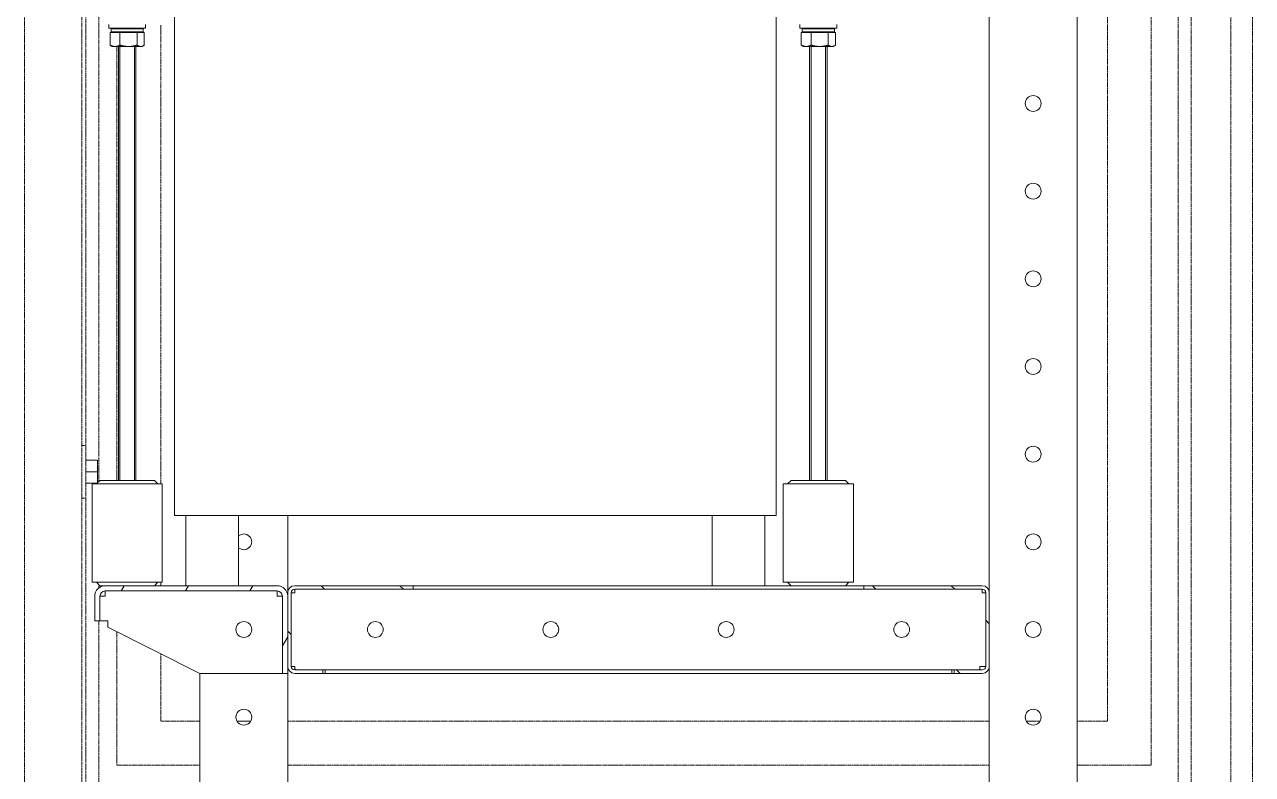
# Model space of a CAD drawing. Header units: millimetres. Extents: x 0 to 8410, y 0 to 5940.
# Drawn here: x 2028 to 2728, y 1153 to 1581 of the extents above; entities that cross this region are included whole.
import ezdxf

# ---------------------------------------------------------------- set-up
doc = ezdxf.new("R2010")
doc.units = ezdxf.units.MM
doc.header["$LTSCALE"] = 10
doc.linetypes.add('DOUBLE_DASH_CHAIN', pattern=[1.2403, 0.6614, -0.0827, 0.1654, -0.0827, 0.1654, -0.0827])
for name, color, linetype, lineweight, true_color in [('가시적인 것(ISO)', 3, 'Continuous', 5, 0x00ff00), ('가시적인 좁은 것(ISO)', 3, 'Continuous', 5, 0x00ff00), ('참조(ISO)', 6, 'DOUBLE_DASH_CHAIN', 5, 0xff00ff)]:
    doc.layers.add(name, color=color, linetype=linetype, lineweight=lineweight, true_color=true_color)
doc.layers.add('해치(ISO)', color=7, linetype='Continuous', lineweight=5)

msp = doc.modelspace()

# ---------------------------------------------------------------- hatches: boundary and pattern name
at = {"layer": '해치(ISO)'}
h = msp.add_hatch(dxfattribs=at)
h.set_pattern_fill('ANSI31', color=256, scale=254, angle=14.99998, style=0)
h.set_pattern_definition([(60, (0, 0), (-27.4963, 15.875), [])])
edge = h.paths.add_edge_path()
edge.add_ellipse((2171.56, 1254.83), major_axis=(0, 3), ratio=1, start_angle=270, end_angle=360)
edge.add_line((2171.56, 1257.83), (2073.56, 1257.83))
edge.add_ellipse((2073.56, 1254.83), major_axis=(-3, 0), ratio=1, start_angle=270, end_angle=360)
edge.add_line((2070.56, 1254.83), (2070.56, 1240.83))
edge.add_line((2070.56, 1240.83), (2067.56, 1240.83))
edge.add_line((2067.56, 1240.83), (2067.56, 1254.83))
edge.add_ellipse((2073.56, 1254.83), major_axis=(0, 6), ratio=1, start_angle=0, end_angle=90, ccw=False)
edge.add_line((2073.56, 1260.83), (2171.56, 1260.83))
edge.add_ellipse((2171.56, 1254.83), major_axis=(6, 0), ratio=1, start_angle=0, end_angle=90, ccw=False)
edge.add_line((2177.56, 1254.83), (2177.56, 1214.83))
edge.add_line((2177.56, 1214.83), (2177.56, 1210.83))
edge.add_line((2177.56, 1210.83), (2174.56, 1210.83))
edge.add_line((2174.56, 1210.83), (2174.56, 1254.83))
h = msp.add_hatch(dxfattribs=at)
h.set_pattern_fill('ANSI31', color=256, scale=254, angle=90.00021, style=0)
h.set_pattern_definition([(135.0002, (0, 0), (-22.45056, -22.45072), [])])
edge = h.paths.add_edge_path()
edge.add_line((2179.56, 1214.83), (2179.56, 1256.83))
edge.add_ellipse((2181.56, 1256.83), major_axis=(-2, 0), ratio=1, start_angle=270, end_angle=360, ccw=False)
edge.add_line((2181.56, 1258.83), (2249.14, 1258.83))
edge.add_line((2249.14, 1258.83), (2249.14, 1260.83))
edge.add_line((2249.14, 1260.83), (2181.56, 1260.83))
edge.add_ellipse((2181.56, 1256.83), major_axis=(0, 4), ratio=1, start_angle=0, end_angle=90)
edge.add_line((2177.56, 1256.83), (2177.56, 1254.83))
edge.add_line((2177.56, 1254.83), (2177.56, 1214.83))
edge.add_ellipse((2181.56, 1214.83), major_axis=(-4, 0), ratio=1, start_angle=0, end_angle=90)
edge.add_line((2181.56, 1210.83), (2197.56, 1210.83))
edge.add_line((2197.56, 1210.83), (2197.56, 1212.83))
edge.add_line((2197.56, 1212.83), (2181.56, 1212.83))
edge.add_ellipse((2181.56, 1214.83), major_axis=(0, -2), ratio=1, start_angle=270, end_angle=360, ccw=False)
edge = h.paths.add_edge_path()
edge.add_ellipse((2573.56, 1214.83), major_axis=(0, -4), ratio=1, start_angle=0, end_angle=90)
edge.add_line((2577.56, 1214.83), (2577.56, 1256.83))
edge.add_ellipse((2573.56, 1256.83), major_axis=(4, 0), ratio=1, start_angle=0, end_angle=90)
edge.add_line((2573.56, 1260.83), (2505.99, 1260.83))
edge.add_line((2505.99, 1260.83), (2505.99, 1258.83))
edge.add_line((2505.99, 1258.83), (2573.56, 1258.83))
edge.add_ellipse((2573.56, 1256.83), major_axis=(0, 2), ratio=1, start_angle=270, end_angle=360, ccw=False)
edge.add_line((2575.56, 1256.83), (2575.56, 1214.83))
edge.add_ellipse((2573.56, 1214.83), major_axis=(2, 0), ratio=1, start_angle=270, end_angle=360, ccw=False)
edge.add_line((2573.56, 1212.83), (2557.56, 1212.83))
edge.add_line((2557.56, 1212.83), (2557.56, 1210.83))
edge.add_line((2557.56, 1210.83), (2573.56, 1210.83))

# ---------------------------------------------------------------- linework, layer by layer
at = {"layer": '가시적인 것(ISO)'}
for p, q in [((2577.56, 1256.83), (2577.56, 1946.33)), ((2627.56, 943.13), (2627.56, 1860.83)), ((2113.06, 1808.83), (2113.06, 1300.83)), ((2456.06, 1300.83), (2456.06, 1808.83)), ((2075.56, 1580.83), (2075.56, 1578.83)), ((2075.56, 1578.83), (2096.56, 1578.83)), ((2077.76, 1576.33), (2076.29, 1576.33)), ((2076.29, 1576.33), (2076.29, 1569.09)), ((2076.87, 1576.7), (2076.87, 1578.45)), ((2076.93, 1578.45), (2076.93, 1576.7)), ((2095.26, 1578.45), (2076.93, 1578.45)), ((2076.93, 1576.7), (2095.26, 1576.7)), ((2080.5, 1576.33), (2077.76, 1576.33)), ((2081.96, 1576.33), (2080.5, 1576.33)), ((2084.49, 1576.33), (2081.96, 1576.33)), ((2081.96, 1576.33), (2081.96, 1569.09)), ((2089.21, 1576.33), (2084.49, 1576.33)), ((2091.73, 1576.33), (2089.21, 1576.33)), ((2092.79, 1576.33), (2091.73, 1576.33)), ((2091.73, 1576.33), (2091.73, 1569.09)), ((2094.78, 1576.33), (2092.79, 1576.33)), ((2095.84, 1576.33), (2094.78, 1576.33)), ((2094.89, 1578.83), (2095.26, 1578.45)), ((2094.89, 1576.33), (2095.26, 1576.7)), ((2095.26, 1578.45), (2095.26, 1576.7)), ((2095.84, 1576.33), (2095.84, 1569.09)), ((2096.56, 1580.83), (2096.56, 1578.83)), ((2469.56, 1580.83), (2469.56, 1578.83)), ((2469.56, 1578.83), (2490.56, 1578.83)), ((2471.76, 1576.33), (2470.29, 1576.33)), ((2470.29, 1576.33), (2470.29, 1569.09)), ((2470.87, 1576.7), (2470.87, 1578.45)), ((2470.93, 1578.45), (2470.93, 1576.7)), ((2489.26, 1578.45), (2470.93, 1578.45)), ((2470.93, 1576.7), (2489.26, 1576.7)), ((2474.5, 1576.33), (2471.76, 1576.33)), ((2475.96, 1576.33), (2474.5, 1576.33)), ((2478.49, 1576.33), (2475.96, 1576.33)), ((2475.96, 1576.33), (2475.96, 1569.09)), ((2483.21, 1576.33), (2478.49, 1576.33)), ((2485.73, 1576.33), (2483.21, 1576.33)), ((2486.79, 1576.33), (2485.73, 1576.33)), ((2485.73, 1576.33), (2485.73, 1569.09)), ((2488.78, 1576.33), (2486.79, 1576.33)), ((2489.84, 1576.33), (2488.78, 1576.33)), ((2488.89, 1578.83), (2489.26, 1578.45)), ((2488.89, 1576.33), (2489.26, 1576.7)), ((2489.26, 1578.45), (2489.26, 1576.7)), ((2489.84, 1576.33), (2489.84, 1569.09)), ((2490.56, 1580.83), (2490.56, 1578.83)), ((2077.56, 1568.33), (2076.71, 1568.82)), ((2077.56, 1568.33), (2079.13, 1568.33)), ((2079.13, 1568.33), (2086.85, 1568.33)), ((2081.06, 1320.83), (2081.06, 1568.33)), ((2086.85, 1568.33), (2093.79, 1568.33)), ((2091.06, 1320.83), (2091.06, 1568.33)), ((2093.79, 1568.33), (2094.56, 1568.33)), ((2094.56, 1568.33), (2095.42, 1568.82)), ((2471.56, 1568.33), (2470.71, 1568.82)), ((2471.56, 1568.33), (2473.13, 1568.33)), ((2473.13, 1568.33), (2480.85, 1568.33)), ((2475.06, 1320.83), (2475.06, 1568.33)), ((2480.85, 1568.33), (2487.79, 1568.33)), ((2485.06, 1320.83), (2485.06, 1568.33)), ((2487.79, 1568.33), (2488.56, 1568.33)), ((2488.56, 1568.33), (2489.42, 1568.82)), ((2066.06, 1318.83), (2106.06, 1318.83)), ((2066.06, 1262.83), (2066.06, 1318.83)), ((2070.56, 1320.83), (2068.56, 1318.83)), ((2101.56, 1320.83), (2070.56, 1320.83)), ((2101.56, 1320.83), (2103.56, 1318.83)), ((2106.06, 1262.83), (2106.06, 1318.83)), ((2460.06, 1318.83), (2500.06, 1318.83)), ((2460.06, 1262.83), (2460.06, 1318.83)), ((2464.56, 1320.83), (2462.56, 1318.83)), ((2495.56, 1320.83), (2464.56, 1320.83)), ((2495.56, 1320.83), (2497.56, 1318.83)), ((2500.06, 1262.83), (2500.06, 1318.83)), ((2119.56, 1300.83), (2113.06, 1300.83)), ((2119.56, 1300.83), (2149.56, 1300.83)), ((2119.56, 1260.83), (2119.56, 1300.83)), ((2149.56, 1260.83), (2149.56, 1300.83)), ((2419.56, 1300.83), (2149.56, 1300.83)), ((2177.56, 1256.83), (2177.56, 1300.83)), ((2419.56, 1300.83), (2449.56, 1300.83)), ((2419.56, 1260.83), (2419.56, 1300.83)), ((2449.56, 1260.83), (2449.56, 1300.83)), ((2456.06, 1300.83), (2449.56, 1300.83)), ((2106.06, 1262.83), (2066.06, 1262.83)), ((2070.56, 1260.83), (2068.56, 1262.83)), ((2070.56, 1260.83), (2073.56, 1260.83)), ((2171.56, 1260.83), (2073.56, 1260.83)), ((2101.56, 1260.83), (2103.56, 1262.83)), ((2249.14, 1260.83), (2181.56, 1260.83)), ((2249.14, 1258.83), (2249.14, 1260.83)), ((2249.14, 1260.83), (2257.56, 1260.83)), ((2257.56, 1260.83), (2497.56, 1260.83)), ((2500.06, 1262.83), (2460.06, 1262.83)), ((2464.56, 1260.83), (2462.56, 1262.83)), ((2495.56, 1260.83), (2497.56, 1262.83)), ((2497.56, 1260.83), (2505.99, 1260.83)), ((2573.56, 1260.83), (2505.99, 1260.83)), ((2505.99, 1260.83), (2505.99, 1258.83)), ((2067.56, 1254.83), (2067.56, 1240.83)), ((2070.56, 1240.83), (2070.56, 1254.83)), ((2073.56, 1254.83), (2070.56, 1254.83)), ((2073.56, 1257.83), (2171.56, 1257.83)), ((2073.56, 1254.83), (2073.56, 1257.83)), ((2171.56, 1254.83), (2171.56, 1257.83)), ((2174.56, 1254.83), (2171.56, 1254.83)), ((2174.56, 1254.83), (2174.56, 1210.83)), ((2177.56, 1256.83), (2177.56, 1214.83)), ((2177.56, 1210.83), (2177.56, 1254.83)), ((2179.56, 1214.83), (2179.56, 1256.83)), ((2181.56, 1256.83), (2179.56, 1256.83)), ((2181.56, 1258.83), (2249.14, 1258.83)), ((2181.56, 1258.83), (2181.56, 1256.83)), ((2257.56, 1258.83), (2249.14, 1258.83)), ((2497.56, 1258.83), (2257.56, 1258.83)), ((2505.99, 1258.83), (2497.56, 1258.83)), ((2505.99, 1258.83), (2573.56, 1258.83)), ((2573.56, 1258.83), (2573.56, 1256.83)), ((2575.56, 1256.83), (2573.56, 1256.83)), ((2575.56, 1256.83), (2575.56, 1214.83)), ((2577.56, 1214.83), (2577.56, 1256.83)), ((2067.56, 1240.83), (2070.56, 1240.83)), ((2073.56, 1240.83), (2070.56, 1240.83)), ((2073.56, 1240.83), (2075.06, 1240.83)), ((2075.06, 1240.83), (2075.06, 1237.08)), ((2075.06, 1237.08), (2127.56, 1210.83)), ((2181.56, 1214.83), (2179.56, 1214.83)), ((2181.56, 1214.83), (2181.56, 1213.41)), ((2197.56, 1212.83), (2181.56, 1212.83)), ((2197.56, 1210.83), (2197.56, 1212.83)), ((2197.56, 1212.83), (2198.98, 1212.83)), ((2198.98, 1212.83), (2198.98, 1210.83)), ((2198.98, 1212.83), (2556.15, 1212.83)), ((2557.56, 1212.83), (2556.15, 1212.83)), ((2556.15, 1212.83), (2556.15, 1210.83)), ((2573.56, 1212.83), (2557.56, 1212.83)), ((2557.56, 1212.83), (2557.56, 1210.83)), ((2572.15, 1214.83), (2573.56, 1214.83)), ((2572.15, 1212.83), (2572.15, 1214.83)), ((2575.56, 1214.83), (2573.56, 1214.83)), ((2577.56, 943.13), (2577.56, 1214.83)), ((2127.56, 1210.83), (2127.56, 943.13)), ((2127.56, 1210.83), (2171.56, 1210.83)), ((2174.56, 1210.83), (2171.56, 1210.83)), ((2174.56, 1210.83), (2177.56, 1210.83)), ((2177.56, 943.13), (2177.56, 1210.83)), ((2181.56, 1210.83), (2197.56, 1210.83)), ((2197.56, 1210.83), (2198.98, 1210.83)), ((2198.98, 1210.83), (2556.15, 1210.83)), ((2556.15, 1210.83), (2557.56, 1210.83)), ((2557.56, 1210.83), (2573.56, 1210.83))]:
    msp.add_line(p, q, dxfattribs=at)
for centre in [(2602.56, 1535.83), (2602.56, 1485.83), (2602.56, 1435.83), (2602.56, 1385.83), (2602.56, 1335.83), (2602.56, 1285.83), (2152.56, 1235.83), (2227.56, 1235.83), (2327.56, 1235.83), (2427.56, 1235.83), (2527.56, 1235.83), (2602.56, 1235.83), (2152.56, 1185.83), (2602.56, 1185.83)]:
    msp.add_circle(centre, 4.5, dxfattribs=at)
for centre, radius, start, end in [((2152.56, 1285.83), 4.5, 228.18969, 131.81031), ((2073.56, 1254.83), 6, 90, 180), ((2171.56, 1254.83), 6, 0, 90), ((2181.56, 1256.83), 4, 90, 180), ((2573.56, 1256.83), 4, 0, 90), ((2073.56, 1254.83), 3, 90, 180), ((2171.56, 1254.83), 3, 0, 90), ((2181.56, 1256.83), 2, 90, 180), ((2573.56, 1256.83), 2, 0, 90), ((2181.56, 1214.83), 4, 180, 270), ((2181.56, 1214.83), 2, 180, 270), ((2182.98, 1214.83), 2, 225, 270), ((2573.56, 1214.83), 4, 270, 0), ((2573.56, 1214.83), 2, 270, 0)]:
    msp.add_arc(centre, radius, start, end, dxfattribs=at)
for points, weights in [([(2076.87, 1578.45), (2077.06, 1578.65), (2077.24, 1578.83)], [1, 1.00021752966, 1]), ([(2077.24, 1576.33), (2077.06, 1576.51), (2076.87, 1576.7)], [1, 1.00021752924, 1]), ([(2077.31, 1578.83), (2077.13, 1578.65), (2076.93, 1578.45)], [1, 1.00021752966, 1]), ([(2076.93, 1576.7), (2077.13, 1576.51), (2077.31, 1576.33)], [1, 1.00021752924, 1]), ([(2470.87, 1578.45), (2471.06, 1578.65), (2471.24, 1578.83)], [1, 1.00021752966, 1]), ([(2471.24, 1576.33), (2471.06, 1576.51), (2470.87, 1576.7)], [1, 1.00021752924, 1]), ([(2471.31, 1578.83), (2471.13, 1578.65), (2470.93, 1578.45)], [1, 1.00021752966, 1]), ([(2470.93, 1576.7), (2471.13, 1576.51), (2471.31, 1576.33)], [1, 1.00021752924, 1]), ([(2076.29, 1569.09), (2077.81, 1568.33), (2079.13, 1568.33)], [1, 1.0379548493, 1]), ([(2076.71, 1568.82), (2076.5, 1568.94), (2076.29, 1569.09)], [1.0115897226, 1.00713683518, 1]), ([(2079.13, 1568.33), (2080.44, 1568.33), (2081.96, 1569.09)], [1, 1.0379548493, 1]), ([(2081.96, 1569.09), (2084.58, 1568.33), (2086.85, 1568.33)], [1, 1.0379548493, 1]), ([(2086.85, 1568.33), (2089.12, 1568.33), (2091.73, 1569.09)], [1, 1.0379548493, 1]), ([(2091.73, 1569.09), (2092.83, 1568.33), (2093.79, 1568.33)], [1, 1.0379548493, 1]), ([(2093.79, 1568.33), (2094.74, 1568.33), (2095.84, 1569.09)], [1, 1.0379548493, 1]), ([(2470.29, 1569.09), (2471.81, 1568.33), (2473.13, 1568.33)], [1, 1.0379548493, 1]), ([(2470.71, 1568.82), (2470.5, 1568.94), (2470.29, 1569.09)], [1.0115897226, 1.00713683518, 1]), ([(2473.13, 1568.33), (2474.44, 1568.33), (2475.96, 1569.09)], [1, 1.0379548493, 1]), ([(2475.96, 1569.09), (2478.58, 1568.33), (2480.85, 1568.33)], [1, 1.0379548493, 1]), ([(2480.85, 1568.33), (2483.12, 1568.33), (2485.73, 1569.09)], [1, 1.0379548493, 1]), ([(2485.73, 1569.09), (2486.83, 1568.33), (2487.79, 1568.33)], [1, 1.0379548493, 1]), ([(2487.79, 1568.33), (2488.74, 1568.33), (2489.84, 1569.09)], [1, 1.0379548493, 1])]:
    msp.add_rational_spline(points, weights, degree=2, dxfattribs=at)
msp.add_open_spline([(2181.56, 1213.41), (2181.56, 1213.22), (2181.56, 1213.02), (2181.56, 1212.83)], degree=3, dxfattribs=at)
at = {"layer": '가시적인 좁은 것(ISO)'}
for p, q in [((2081.96, 1568.33), (2081.96, 1320.83)), ((2090.17, 1320.83), (2090.17, 1568.33)), ((2475.96, 1568.33), (2475.96, 1320.83)), ((2484.17, 1320.83), (2484.17, 1568.33))]:
    msp.add_line(p, q, dxfattribs=at)
at = {"layer": '참조(ISO)', "ltscale": 0.362576}
msp.add_line((2069.86, 2988.53), (2069.86, 1320.13), dxfattribs=at)
at = {"layer": '참조(ISO)', "ltscale": 0.362446}
msp.add_line((2027.56, 1000.83), (2027.56, 2960.83), dxfattribs=at)
at = {"layer": '참조(ISO)', "ltscale": 0.363073}
msp.add_line((2727.56, 2554.43), (2727.56, 1000.83), dxfattribs=at)
at = {"layer": '참조(ISO)', "ltscale": 0.362627}
msp.add_line((2669.86, 1158.53), (2669.86, 2503.33), dxfattribs=at)
at = {"layer": '참조(ISO)', "ltscale": 0.362625}
msp.add_line((2685.26, 2503.33), (2685.26, 983.13), dxfattribs=at)
at = {"layer": '참조(ISO)', "ltscale": 0.36314}
for p, q in [((2692.56, 1048.53), (2692.56, 2503.33)), ((2715.26, 2503.33), (2715.26, 1048.53))]:
    msp.add_line(p, q, dxfattribs=at)
at = {"layer": '참조(ISO)', "ltscale": 0.363051}
for p, q in [((2060.26, 1340.83), (2060.26, 2110.83)), ((2062.56, 2110.83), (2062.56, 1340.83))]:
    msp.add_line(p, q, dxfattribs=at)
at = {"layer": '참조(ISO)', "ltscale": 0.362933}
msp.add_line((2644.86, 2110.83), (2644.86, 1183.53), dxfattribs=at)
at = {"layer": '참조(ISO)', "ltscale": 0.364206}
msp.add_line((2105.26, 1318.83), (2105.26, 1580.83), dxfattribs=at)
at = {"layer": '참조(ISO)', "ltscale": 0.362815}
msp.add_line((2080.26, 1568.33), (2080.26, 1320.83), dxfattribs=at)
at = {"layer": '참조(ISO)', "ltscale": 0.345539}
for p, q in [((2060.26, 1310.83), (2060.26, 1340.83)), ((2062.56, 1340.83), (2062.56, 1310.83))]:
    msp.add_line(p, q, dxfattribs=at)
at = {"layer": '참조(ISO)', "ltscale": 0.072907}
for p, q in [((2060.26, 1340.83), (2062.56, 1340.83)), ((2060.26, 1310.83), (2062.56, 1310.83))]:
    msp.add_line(p, q, dxfattribs=at)
at = {"layer": '참조(ISO)', "ltscale": 0.206225}
for p, q in [((2062.56, 1332.33), (2069.06, 1332.33)), ((2062.56, 1325.83), (2069.06, 1325.83)), ((2062.56, 1319.33), (2069.06, 1319.33))]:
    msp.add_line(p, q, dxfattribs=at)
at = {"layer": '참조(ISO)', "ltscale": 0.30257}
for p, q in [((2069.06, 1332.33), (2069.06, 1325.83)), ((2069.06, 1325.83), (2069.06, 1319.33))]:
    msp.add_line(p, q, dxfattribs=at)
at = {"layer": '참조(ISO)', "ltscale": 0.361934}
for p, q in [((2060.26, 1023.53), (2060.26, 1310.83)), ((2062.56, 1310.83), (2062.56, 1023.53))]:
    msp.add_line(p, q, dxfattribs=at)
at = {"layer": '참조(ISO)', "ltscale": 0.062644}
msp.add_line((2069.86, 1261.53), (2069.86, 1259.55), dxfattribs=at)
at = {"layer": '참조(ISO)', "ltscale": 0.063385}
msp.add_line((2105.26, 1260.83), (2105.26, 1262.83), dxfattribs=at)
at = {"layer": '참조(ISO)', "ltscale": 0.364513}
msp.add_line((2069.86, 1240.83), (2069.86, 983.13), dxfattribs=at)
at = {"layer": '참조(ISO)', "ltscale": 0.360207}
msp.add_line((2080.26, 1234.48), (2080.26, 1158.53), dxfattribs=at)
at = {"layer": '참조(ISO)', "ltscale": 0.344451}
msp.add_line((2105.26, 1183.53), (2105.26, 1221.98), dxfattribs=at)
at = {"layer": '참조(ISO)', "ltscale": 0.35959}
msp.add_line((2127.56, 1183.53), (2105.26, 1183.53), dxfattribs=at)
at = {"layer": '참조(ISO)', "ltscale": 0.311845}
for p, q in [((2156.43, 1183.53), (2148.7, 1183.53)), ((2606.43, 1183.53), (2598.7, 1183.53))]:
    msp.add_line(p, q, dxfattribs=at)
at = {"layer": '참조(ISO)', "ltscale": 0.362363}
for p, q in [((2577.56, 1183.53), (2177.56, 1183.53)), ((2177.56, 1158.53), (2577.56, 1158.53))]:
    msp.add_line(p, q, dxfattribs=at)
at = {"layer": '참조(ISO)', "ltscale": 0.348706}
msp.add_line((2644.86, 1183.53), (2627.56, 1183.53), dxfattribs=at)
at = {"layer": '참조(ISO)', "ltscale": 0.34669}
msp.add_line((2080.26, 1158.53), (2127.56, 1158.53), dxfattribs=at)
at = {"layer": '참조(ISO)', "ltscale": 0.378941}
msp.add_line((2627.56, 1158.53), (2669.86, 1158.53), dxfattribs=at)

doc.saveas('drawing.dxf')
